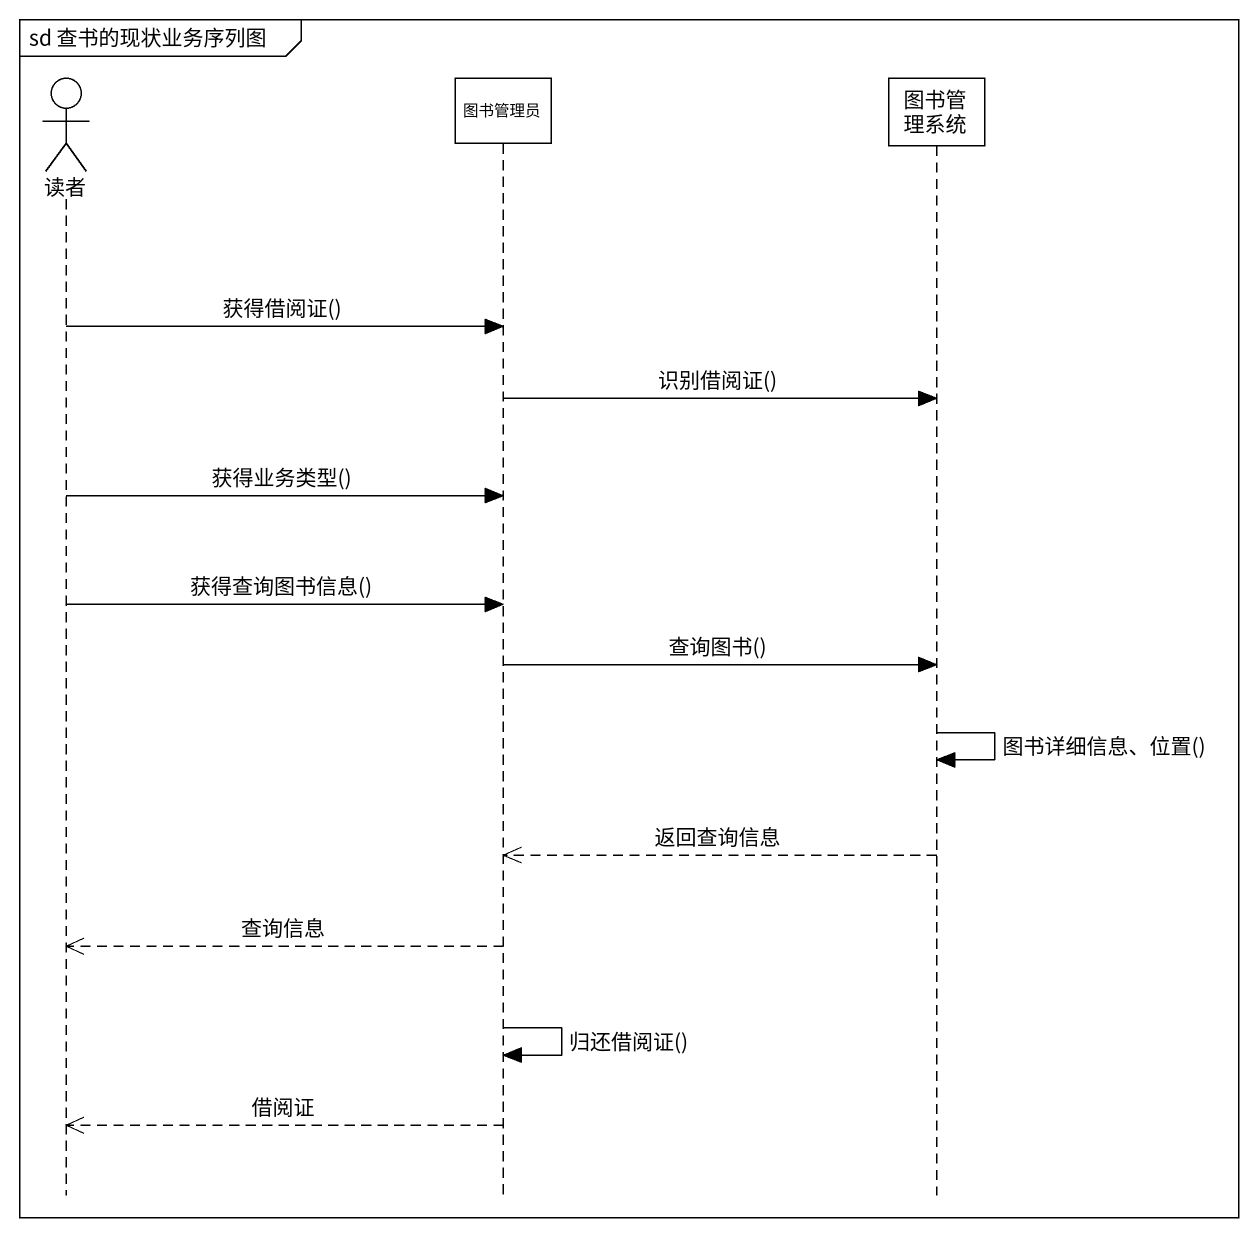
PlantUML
@startuml
mainframe sd 查书的现状业务序列图
hide footbox
actor 读者
participant 图书管理员
participant 图书管理系统

读者 -> 图书管理员 : 获得借阅证()
图书管理员 -> 图书管理系统 : 识别借阅证()
读者 -> 图书管理员 : 获得业务类型()
读者 -> 图书管理员 : 获得查询图书信息()
图书管理员 -> 图书管理系统 : 查询图书()
图书管理系统 -> 图书管理系统 : 图书详细信息、位置()
图书管理系统 -->> 图书管理员 : 返回查询信息
图书管理员 -->> 读者 : 查询信息
图书管理员 -> 图书管理员 : 归还借阅证()
图书管理员 -->> 读者 : 借阅证
@enduml
